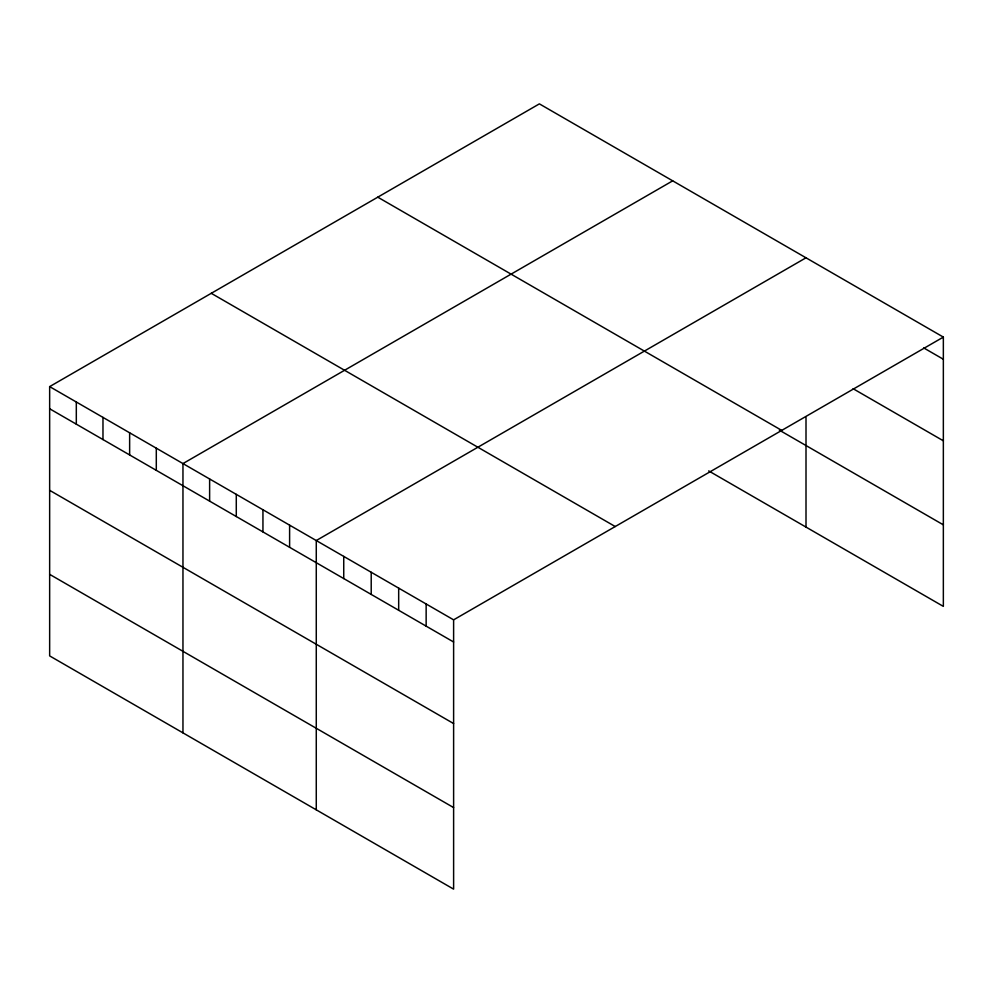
<?xml version="1.0" encoding="UTF-8"?>
<svg xmlns="http://www.w3.org/2000/svg" width="993" height="993" viewBox="0 0 993 993"><rect width="100%" height="100%" fill="white"/><g stroke="black" fill="none" stroke-linecap="round" stroke-linejoin="round"><path stroke-width="1.49" d="M943.35 337.099L453.615 619.843L453.615 889.132L49.65 655.901L49.65 386.612L539.385 103.868L943.35 337.099L943.35 606.388L708.692 470.905M672.695 180.838L182.96 463.582L182.96 732.871M806.006 257.795L316.271 540.54L316.271 809.841M923.726 347.922L943.35 359.255M853.086 388.697L943.35 440.805M377.774 197.173L781.739 430.403M779.344 430.143L943.35 524.838M211.261 293.307L615.226 526.538M49.65 386.612L453.615 619.843M49.65 408.768L453.615 641.999M49.65 490.331L453.615 723.549M49.65 574.351L453.615 807.582M806.006 417.532L806.006 527.084M426.146 603.98L426.146 626.136M398.677 588.117L398.677 610.285M371.208 572.266L371.208 594.422M343.739 556.403L343.739 578.559M289.608 525.148L289.608 547.317M262.946 509.757L262.946 531.913M236.284 494.365L236.284 516.521M209.622 478.974L209.622 501.13M156.298 448.191L156.298 470.347M129.636 432.787L129.636 454.955M102.974 417.395L102.974 439.564M76.312 402.004L76.312 424.172"/></g></svg>
